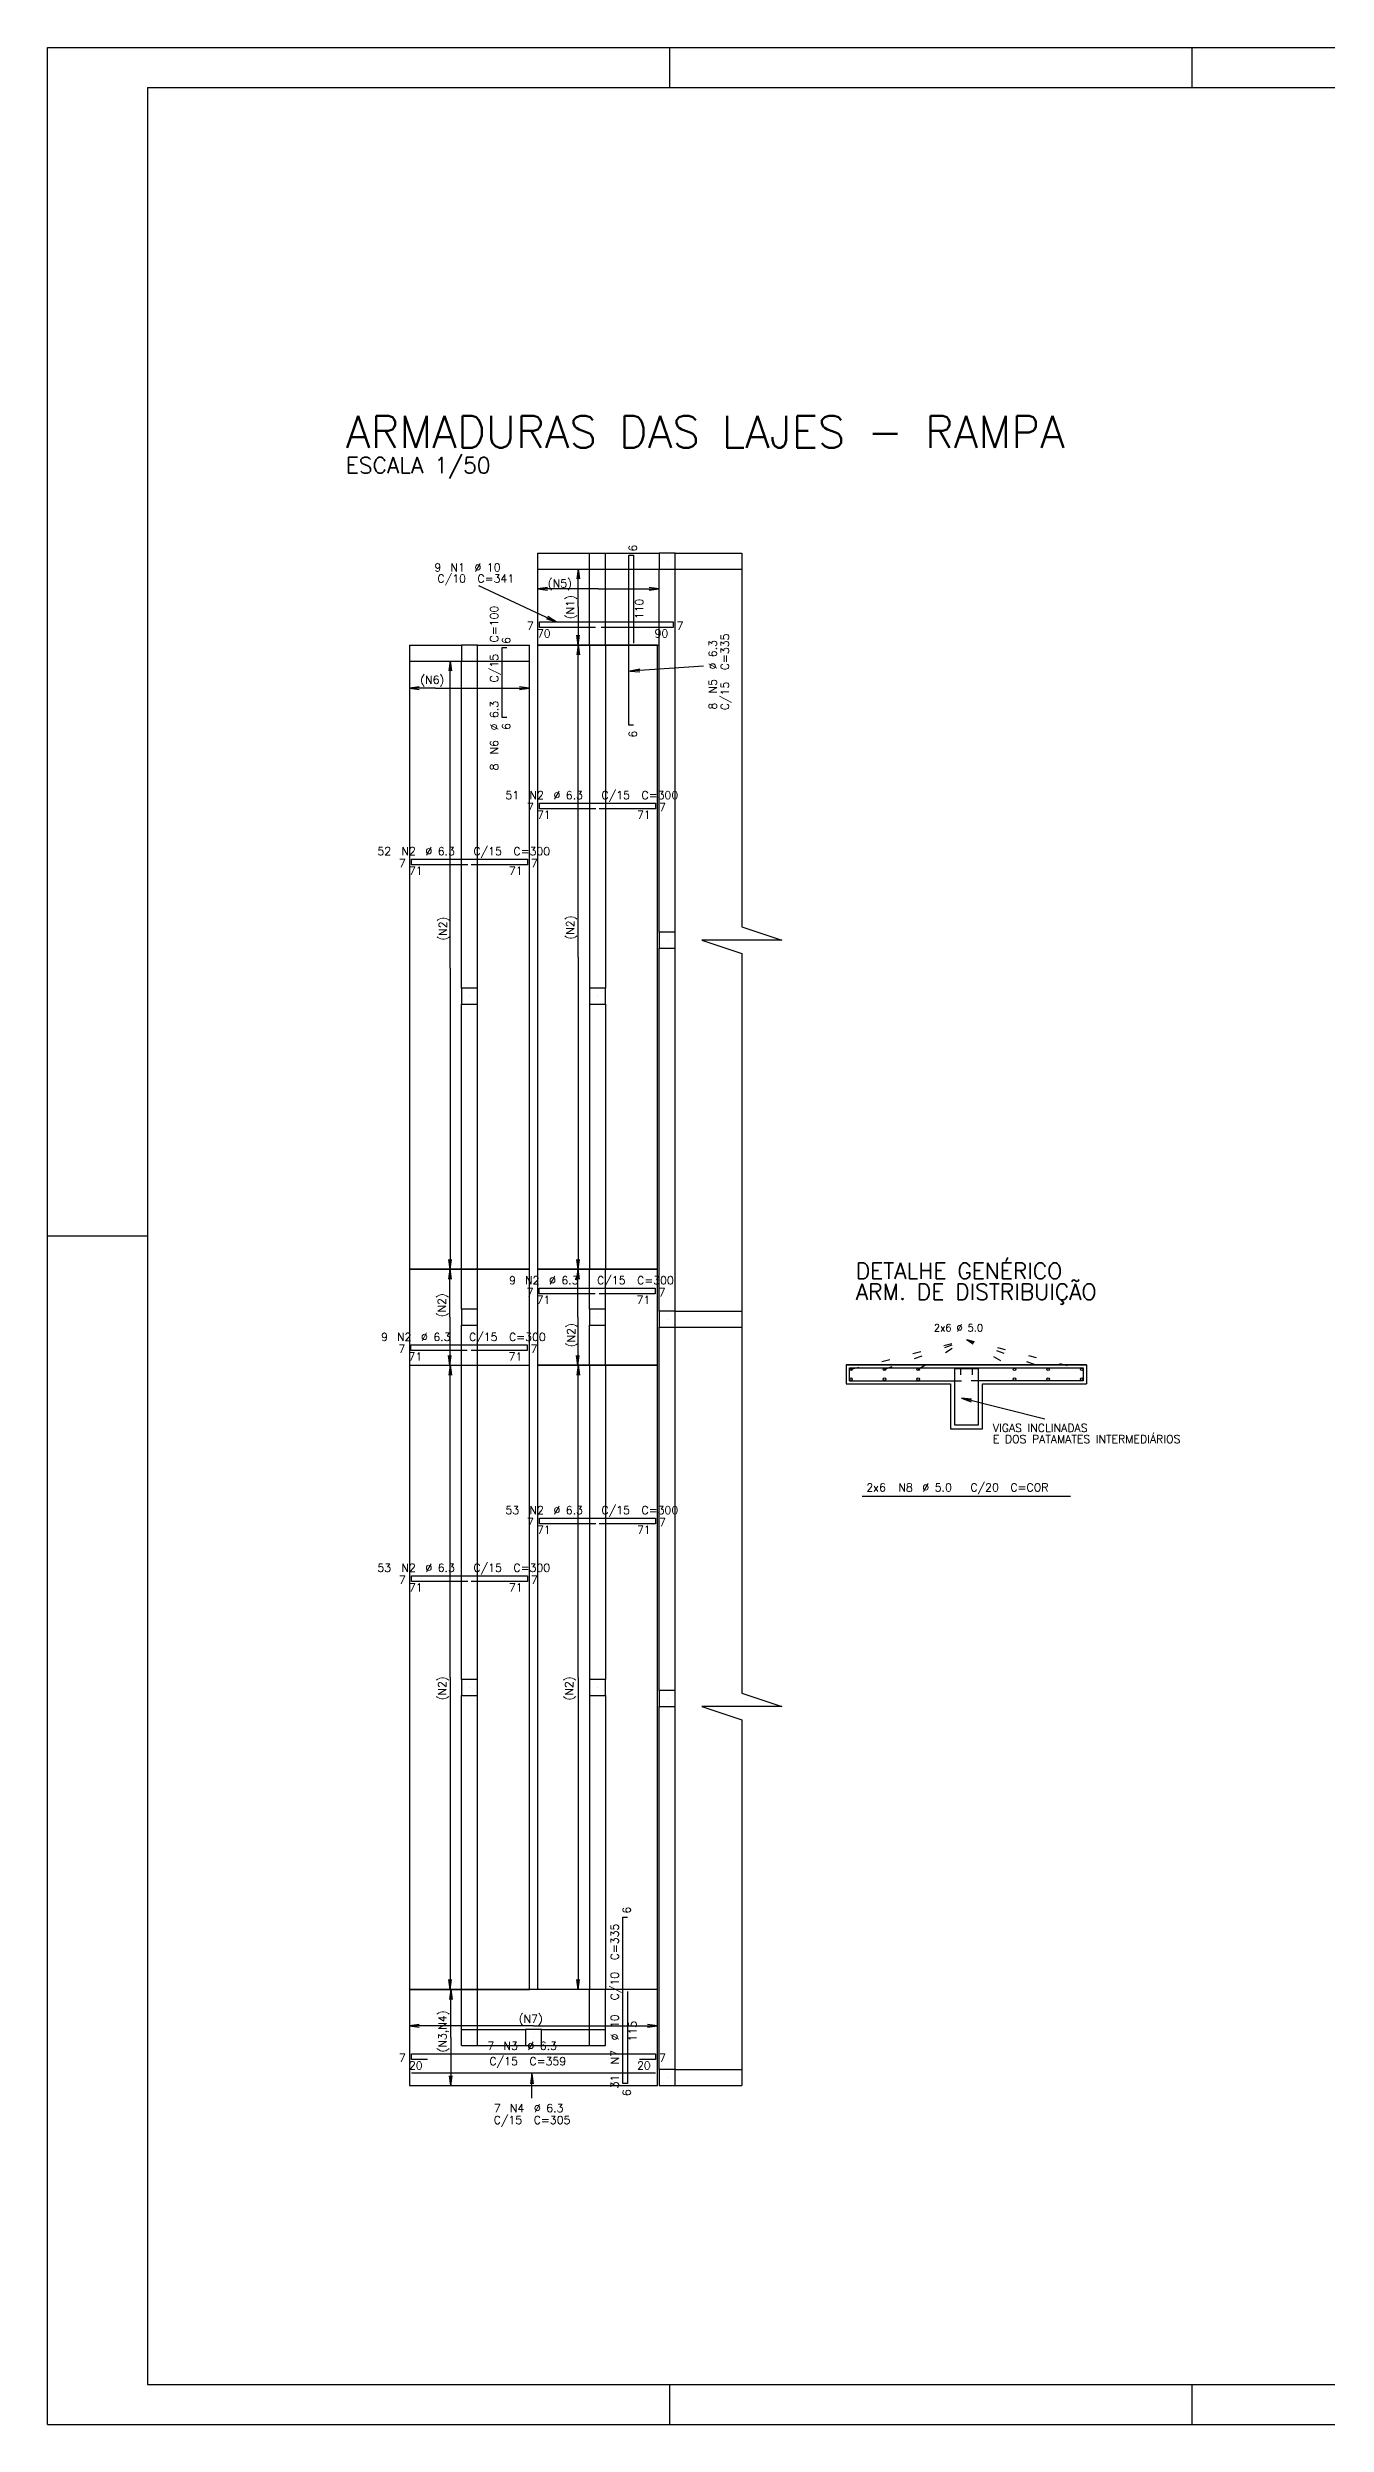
# Model space of a CAD drawing. Extents: x 797 to 1056, y -75 to 15.
# Drawn here: x 796.56 to 812.54, y -75.31 to -45.61 of the extents above; entities that cross this region are included whole.
import ezdxf

# ---------------------------------------------------------------- set-up
doc = ezdxf.new("R2010")
doc.units = 0
doc.header["$MEASUREMENT"] = 0
doc.linetypes.add('ESTILO_TQS_0002', pattern=[0.4, 0.1, -0.3])
for name, color, linetype in [('06', 6, 'CONTINUOUS'), ('1', 2, 'CONTINUOUS'), ('12', 4, 'CONTINUOUS'), ('13', 13, 'CONTINUOUS'), ('2', 4, 'CONTINUOUS'), ('3', 8, 'CONTINUOUS'), ('4', 1, 'CONTINUOUS'), ('5', 5, 'CONTINUOUS'), ('CERCADURA', 7, 'CONTINUOUS')]:
    doc.layers.add(name, color=color, linetype=linetype)
doc.styles.get("Standard").update_dxf_attribs({"font": 'ROMANS.SHX'})

msp = doc.modelspace()

# ---------------------------------------------------------------- linework, layer by layer
at = {"layer": '06'}
for p, q in [((797.81, -46.113), (838.11, -46.113)), ((797.81, -46.113), (797.81, -74.813)), ((797.81, -74.813), (838.11, -74.813))]:
    msp.add_line(p, q, dxfattribs=at)
at = {"layer": '1', "linetype": 'Continuous'}
for p, q in [((804.301, -52.029), (804.301, -52.029)), ((801.081, -53.079), (801.731, -53.079)), ((801.931, -53.079), (802.581, -53.079)), ((801.081, -53.279), (801.731, -53.279)), ((801.831, -53.179), (801.831, -53.179)), ((801.931, -53.279), (802.581, -53.279)), ((804.301, -56.766), (804.301, -56.766)), ((801.831, -57.466), (801.831, -57.466)), ((803.431, -57.466), (803.431, -57.466)), ((801.831, -61.479), (801.831, -61.479)), ((803.431, -61.479), (803.431, -61.479)), ((804.301, -61.504), (804.301, -61.504)), ((809.54, -62.071), (806.54, -62.071)), ((806.54, -62.071), (806.54, -62.311)), ((809.54, -62.071), (809.54, -62.311)), ((806.54, -62.311), (807.84, -62.311)), ((807.84, -62.311), (807.84, -62.871)), ((808.24, -62.871), (808.24, -62.311)), ((808.24, -62.311), (809.54, -62.311)), ((807.84, -62.871), (808.24, -62.871)), ((801.831, -66.104), (801.831, -66.104)), ((803.431, -66.104), (803.431, -66.104)), ((804.301, -66.241), (804.301, -66.241)), ((802.631, -70.479), (802.631, -70.479)), ((804.301, -70.979), (804.301, -70.979))]:
    msp.add_line(p, q, dxfattribs=at)
for points in [[(804.201, -52.129), (804.401, -52.129), (804.401, -51.929), (804.201, -51.929), (804.201, -52.129)], [(805.235, -51.929), (805.235, -56.6), (805.735, -56.766), (804.735, -56.766), (805.235, -56.933), (805.235, -61.504)], [(801.731, -53.279), (801.931, -53.279), (801.931, -53.079), (801.731, -53.079), (801.731, -53.279)], [(804.201, -56.866), (804.401, -56.866), (804.401, -56.666), (804.201, -56.666), (804.201, -56.866)], [(801.731, -57.566), (801.931, -57.566), (801.931, -57.366), (801.731, -57.366), (801.731, -57.566)], [(803.331, -57.566), (803.531, -57.566), (803.531, -57.366), (803.331, -57.366), (803.331, -57.566)], [(801.731, -61.579), (801.931, -61.579), (801.931, -61.379), (801.731, -61.379), (801.731, -61.579)], [(803.331, -61.579), (803.531, -61.579), (803.531, -61.379), (803.331, -61.379), (803.331, -61.579)], [(804.201, -61.604), (804.401, -61.604), (804.401, -61.404), (804.201, -61.404), (804.201, -61.604)], [(805.235, -61.504), (805.235, -66.175), (805.735, -66.341), (804.735, -66.341), (805.235, -66.508), (805.235, -71.079)], [(801.731, -66.204), (801.931, -66.204), (801.931, -66.004), (801.731, -66.004), (801.731, -66.204)], [(803.331, -66.204), (803.531, -66.204), (803.531, -66.004), (803.331, -66.004), (803.331, -66.204)], [(804.201, -66.341), (804.401, -66.341), (804.401, -66.141), (804.201, -66.141), (804.201, -66.341)], [(802.531, -70.579), (802.731, -70.579), (802.731, -70.379), (802.531, -70.379), (802.531, -70.579)], [(804.201, -71.079), (804.401, -71.079), (804.401, -70.879), (804.201, -70.879), (804.201, -71.079)]]:
    msp.add_lwpolyline(points, dxfattribs=at)
at = {"layer": '12', "linetype": 'Continuous'}
for p, q in [((802.681, -51.929), (803.331, -51.929)), ((802.681, -51.929), (802.681, -52.129)), ((803.331, -51.929), (803.531, -51.929)), ((803.331, -52.129), (803.331, -51.929)), ((803.531, -51.929), (804.201, -51.929)), ((803.531, -52.129), (803.531, -51.929)), ((804.401, -51.929), (805.235, -51.929)), ((802.681, -52.029), (802.681, -53.079)), ((802.681, -52.129), (803.331, -52.129)), ((803.331, -52.129), (803.531, -52.129)), ((803.331, -53.079), (803.331, -52.129)), ((803.531, -52.129), (804.201, -52.129)), ((803.531, -53.079), (803.531, -52.129)), ((804.201, -53.079), (804.201, -52.129)), ((804.401, -53.079), (804.401, -52.129)), ((804.401, -52.129), (805.235, -52.129)), ((801.081, -53.079), (801.081, -60.879)), ((802.581, -60.879), (802.581, -53.079)), ((802.681, -53.079), (803.431, -53.079)), ((803.431, -53.079), (802.681, -53.079)), ((802.681, -53.079), (802.681, -60.879)), ((803.331, -53.079), (803.331, -56.979)), ((803.431, -53.079), (804.201, -53.079)), ((804.181, -53.079), (803.431, -53.079)), ((803.531, -53.079), (803.531, -56.979)), ((804.181, -60.879), (804.181, -53.079)), ((804.201, -56.666), (804.201, -53.079)), ((804.401, -56.666), (804.401, -53.079)), ((801.731, -57.029), (801.731, -53.279)), ((801.931, -57.029), (801.931, -53.279)), ((803.331, -56.979), (803.331, -57.366)), ((803.531, -56.979), (803.531, -57.366)), ((804.201, -61.404), (804.201, -56.866)), ((804.401, -61.404), (804.401, -56.866)), ((801.731, -57.366), (801.731, -57.029)), ((801.931, -57.366), (801.931, -57.029)), ((801.731, -60.879), (801.731, -57.566)), ((801.931, -60.879), (801.931, -57.566)), ((803.331, -57.566), (803.331, -60.879)), ((803.531, -57.566), (803.531, -60.879)), ((801.081, -60.879), (801.831, -60.879)), ((801.831, -60.879), (801.081, -60.879)), ((801.081, -60.879), (801.081, -62.079)), ((801.731, -61.379), (801.731, -60.879)), ((801.831, -60.879), (802.581, -60.879)), ((802.581, -60.879), (801.831, -60.879)), ((801.931, -61.379), (801.931, -60.879)), ((802.581, -62.079), (802.581, -60.879)), ((802.681, -60.879), (803.431, -60.879)), ((803.431, -60.879), (802.681, -60.879)), ((802.681, -60.879), (802.681, -62.079)), ((803.331, -61.379), (803.331, -60.879)), ((803.431, -60.879), (804.181, -60.879)), ((804.181, -60.879), (803.431, -60.879)), ((803.531, -61.379), (803.531, -60.879)), ((804.181, -62.079), (804.181, -60.879)), ((804.401, -61.404), (805.235, -61.404)), ((801.731, -62.079), (801.731, -61.579)), ((801.931, -62.079), (801.931, -61.579)), ((803.331, -62.079), (803.331, -61.579)), ((803.531, -62.079), (803.531, -61.579)), ((804.201, -66.141), (804.201, -61.604)), ((804.401, -66.141), (804.401, -61.604)), ((804.401, -61.604), (805.235, -61.604)), ((801.081, -62.079), (801.081, -69.879)), ((801.081, -62.079), (801.831, -62.079)), ((801.731, -65.979), (801.731, -62.079)), ((801.831, -62.079), (802.581, -62.079)), ((801.931, -65.979), (801.931, -62.079)), ((802.581, -69.879), (802.581, -62.079)), ((803.431, -62.079), (802.681, -62.079)), ((802.681, -62.079), (802.681, -69.879)), ((802.681, -62.079), (803.431, -62.079)), ((803.331, -62.079), (803.331, -65.979)), ((804.181, -62.079), (803.431, -62.079)), ((803.431, -62.079), (804.181, -62.079)), ((803.531, -62.079), (803.531, -65.979)), ((804.181, -69.879), (804.181, -62.079)), ((801.731, -66.004), (801.731, -65.979)), ((801.731, -69.879), (801.731, -66.204)), ((801.931, -66.004), (801.931, -65.979)), ((801.931, -69.879), (801.931, -66.204)), ((803.331, -65.979), (803.331, -66.004)), ((803.331, -66.204), (803.331, -69.879)), ((803.531, -65.979), (803.531, -66.004)), ((803.531, -66.204), (803.531, -69.879)), ((804.201, -70.879), (804.201, -66.341)), ((804.401, -70.879), (804.401, -66.341)), ((801.081, -69.879), (801.831, -69.879)), ((801.831, -69.879), (801.081, -69.879)), ((801.081, -69.879), (801.081, -71.079)), ((801.731, -70.379), (801.731, -69.879)), ((801.831, -69.879), (802.581, -69.879)), ((803.431, -69.879), (801.831, -69.879)), ((801.931, -70.379), (801.931, -69.879)), ((803.331, -70.379), (803.331, -69.879)), ((804.181, -69.879), (803.431, -69.879)), ((803.531, -70.379), (803.531, -69.879)), ((804.181, -71.079), (804.181, -69.879)), ((801.731, -70.379), (801.931, -70.379)), ((801.731, -70.579), (801.731, -70.379)), ((801.931, -70.379), (802.531, -70.379)), ((801.931, -70.579), (801.931, -70.379)), ((802.731, -70.379), (803.331, -70.379)), ((803.331, -70.379), (803.531, -70.379)), ((803.331, -70.579), (803.331, -70.379)), ((803.531, -70.579), (803.531, -70.379)), ((801.731, -70.579), (801.931, -70.579)), ((801.931, -70.579), (802.531, -70.579)), ((802.731, -70.579), (803.331, -70.579)), ((803.331, -70.579), (803.531, -70.579)), ((804.401, -70.879), (805.235, -70.879)), ((801.081, -71.079), (804.181, -71.079)), ((804.401, -71.079), (805.235, -71.079))]:
    msp.add_line(p, q, dxfattribs=at)
at = {"layer": '13', "linetype": 'Continuous'}
for centre in [(806.598, -62.129), (806.598, -62.252), (807.018, -62.129), (807.018, -62.252), (807.438, -62.129), (807.438, -62.252), (808.641, -62.129), (808.641, -62.252), (809.061, -62.129), (809.061, -62.252), (809.481, -62.129), (809.481, -62.252)]:
    msp.add_circle(centre, 0.016, dxfattribs=at)
at = {"layer": '2', "linetype": 'Continuous'}
for p, q in [((806.54, -62.071), (809.54, -62.071)), ((806.58, -62.271), (806.58, -62.111)), ((806.58, -62.111), (809.5, -62.111)), ((806.58, -62.271), (807.98, -62.271)), ((809.5, -62.271), (808.1, -62.271)), ((809.5, -62.111), (809.5, -62.271))]:
    msp.add_line(p, q, dxfattribs=at)
for points in [[(803.19, -52.604), (803.19, -52.129), (803.206, -52.253), (803.19, -52.129), (803.173, -52.253)], [(801.945, -52.337), (802.916, -52.789), (802.797, -52.752), (802.916, -52.789), (802.811, -52.722)], [(803.441, -52.378), (802.681, -52.378), (802.805, -52.362), (802.681, -52.378), (802.805, -52.394)], [(803.441, -52.378), (804.201, -52.378), (804.077, -52.394), (804.201, -52.378), (804.077, -52.362)], [(803.19, -52.604), (803.19, -53.079), (803.173, -52.955), (803.19, -53.079), (803.206, -52.955)], [(803.19, -56.979), (803.19, -53.079), (803.206, -53.203), (803.19, -53.079), (803.173, -53.203)], [(801.59, -57.116), (801.59, -53.279), (801.606, -53.403), (801.59, -53.279), (801.573, -53.403)], [(804.754, -53.345), (803.836, -53.406), (803.959, -53.382), (803.836, -53.406), (803.961, -53.414)], [(801.406, -53.617), (801.081, -53.617), (801.205, -53.601), (801.081, -53.617), (801.205, -53.633)], [(801.406, -53.617), (802.581, -53.617), (802.457, -53.633), (802.581, -53.617), (802.457, -53.601)], [(803.19, -56.979), (803.19, -60.879), (803.173, -60.755), (803.19, -60.879), (803.206, -60.755)], [(801.59, -57.116), (801.59, -60.879), (801.573, -60.755), (801.59, -60.879), (801.606, -60.755)], [(801.585, -61.479), (801.585, -60.879), (801.601, -61.003), (801.585, -60.879), (801.568, -61.003)], [(803.185, -61.479), (803.185, -60.879), (803.201, -61.003), (803.185, -60.879), (803.168, -61.003)], [(801.585, -61.479), (801.585, -62.079), (801.568, -61.955), (801.585, -62.079), (801.601, -61.955)], [(803.185, -61.479), (803.185, -62.079), (803.168, -61.955), (803.185, -62.079), (803.201, -61.955)], [(801.59, -65.979), (801.59, -62.079), (801.606, -62.203), (801.59, -62.079), (801.573, -62.203)], [(803.19, -65.979), (803.19, -62.079), (803.206, -62.203), (803.19, -62.079), (803.173, -62.203)], [(808.115, -62.196), (808.115, -62.121), (807.89, -62.121), (807.89, -62.821), (808.19, -62.821), (808.19, -62.121), (807.965, -62.121), (807.965, -62.196)], [(809.022, -62.751), (807.981, -62.488), (808.106, -62.502), (807.981, -62.488), (808.098, -62.534)], [(801.59, -65.979), (801.59, -69.879), (801.573, -69.755), (801.59, -69.879), (801.606, -69.755)], [(803.19, -65.979), (803.19, -69.879), (803.173, -69.755), (803.19, -69.879), (803.206, -69.755)], [(801.597, -70.479), (801.597, -69.879), (801.614, -70.003), (801.597, -69.879), (801.581, -70.003)], [(802.631, -70.333), (801.081, -70.333), (801.205, -70.317), (801.081, -70.333), (801.205, -70.349)], [(802.631, -70.333), (804.181, -70.333), (804.057, -70.349), (804.181, -70.333), (804.057, -70.317)], [(801.597, -70.479), (801.597, -71.079), (801.581, -70.955), (801.597, -71.079), (801.614, -70.955)], [(802.611, -71.235), (802.611, -70.933), (802.627, -71.056), (802.611, -70.933), (802.595, -71.056)]]:
    msp.add_lwpolyline(points, dxfattribs=at)
at = {"layer": '3', "linetype": 'ESTILO_TQS_0002'}
for p, q in [((806.598, -62.129), (808.04, -61.758)), ((807.018, -62.129), (808.04, -61.758)), ((807.438, -62.129), (808.04, -61.758)), ((808.04, -61.758), (808.641, -62.129)), ((808.04, -61.758), (809.481, -62.129)), ((808.04, -61.758), (809.061, -62.129))]:
    msp.add_line(p, q, dxfattribs=at)
at = {"layer": '4', "linetype": 'Continuous'}
msp.add_line((806.74, -63.715), (809.34, -63.715), dxfattribs=at)
for points in [[(803.883, -54.079), (803.823, -54.079), (803.823, -51.954), (803.883, -51.954), (803.883, -53.054)], [(803.406, -52.86), (802.706, -52.86), (802.706, -52.79), (804.376, -52.79), (804.376, -52.86), (803.476, -52.86)], [(802.3, -53.984), (802.24, -53.984), (802.24, -53.109), (802.3, -53.109)], [(803.411, -55.125), (802.706, -55.125), (802.706, -55.055), (804.156, -55.055), (804.156, -55.125), (803.451, -55.125)], [(801.811, -55.825), (801.106, -55.825), (801.106, -55.755), (802.556, -55.755), (802.556, -55.825), (801.851, -55.825)], [(803.401, -61.187), (802.701, -61.187), (802.701, -61.117), (804.151, -61.117), (804.151, -61.187), (803.451, -61.187)], [(801.801, -61.895), (801.101, -61.895), (801.101, -61.825), (802.551, -61.825), (802.551, -61.895), (801.851, -61.895)], [(803.411, -64.059), (802.706, -64.059), (802.706, -63.989), (804.156, -63.989), (804.156, -64.059), (803.451, -64.059)], [(801.811, -64.779), (801.106, -64.779), (801.106, -64.709), (802.556, -64.709), (802.556, -64.779), (801.851, -64.779)], [(803.806, -69.904), (803.806, -71.054), (803.746, -71.054), (803.746, -68.974), (803.806, -68.974)], [(801.306, -70.753), (801.106, -70.753), (801.106, -70.683), (804.156, -70.683), (804.156, -70.753), (803.956, -70.753)], [(801.106, -70.92), (804.156, -70.92)]]:
    msp.add_lwpolyline(points, dxfattribs=at)
at = {"layer": 'CERCADURA'}
for p, q in [((796.56, -75.313), (796.56, -45.613)), ((796.56, -45.613), (838.61, -45.613)), ((804.335, -46.113), (804.335, -45.613)), ((810.86, -46.113), (810.86, -45.613)), ((796.56, -60.463), (797.81, -60.463)), ((804.335, -75.313), (804.335, -74.813)), ((810.86, -75.313), (810.86, -74.813)), ((810.86, -75.313), (810.86, -74.813)), ((796.56, -75.313), (838.61, -75.313))]:
    msp.add_line(p, q, dxfattribs=at)

# ---------------------------------------------------------------- texts
at = {"layer": '1', "linetype": 'Continuous'}
for s, height, p in [('ESCALA 1/50', 0.2, (800.287, -50.933)), ('9', 0.1, (801.394, -52.159)), ('C/10', 0.1, (801.432, -52.299)), ('N1', 0.1, (801.594, -52.159)), ('%%c 10', 0.1, (801.894, -52.159)), ('C=341', 0.1, (801.932, -52.299)), (' 7 ', 0.1, (802.481, -52.89)), (' 7 ', 0.1, (804.351, -52.89)), (' 70 ', 0.1, (802.606, -52.985)), (' 90 ', 0.1, (804.076, -52.985)), ('51', 0.1, (802.281, -55.005)), ('N2', 0.1, (802.581, -55.005)), ('%%c 6.3', 0.1, (802.881, -55.005)), ('C/15', 0.1, (803.481, -55.005)), ('C=300', 0.1, (803.981, -55.005)), (' 7 ', 0.1, (802.481, -55.155)), (' 71 ', 0.1, (802.606, -55.25)), (' 71 ', 0.1, (803.856, -55.25)), (' 7 ', 0.1, (804.131, -55.155)), ('52', 0.1, (800.681, -55.705)), (' 7 ', 0.1, (800.881, -55.855)), ('N2', 0.1, (800.981, -55.705)), ('%%c 6.3', 0.1, (801.281, -55.705)), ('C/15', 0.1, (801.881, -55.705)), ('C=300', 0.1, (802.381, -55.705)), (' 7 ', 0.1, (802.531, -55.855)), (' 71 ', 0.1, (801.006, -55.95)), (' 71 ', 0.1, (802.256, -55.95)), ('DETALHE GENÉRICO', 0.2, (806.659, -61)), ('9', 0.1, (802.326, -61.067)), ('N2', 0.1, (802.526, -61.067)), (' 7 ', 0.1, (802.476, -61.217)), ('%%c 6.3', 0.1, (802.826, -61.067)), ('C/15', 0.1, (803.426, -61.067)), ('C=300', 0.1, (803.926, -61.067)), (' 7 ', 0.1, (804.126, -61.217)), ('ARM. DE DISTRIBUIÇÃO', 0.2, (806.659, -61.26)), (' 71 ', 0.1, (802.601, -61.312)), (' 71 ', 0.1, (803.851, -61.312)), ('9', 0.1, (800.726, -61.775)), ('N2', 0.1, (800.926, -61.775)), ('%%c 6.3', 0.1, (801.226, -61.775)), ('C/15', 0.1, (801.826, -61.775)), ('C=300', 0.1, (802.326, -61.775)), (' 7 ', 0.1, (800.876, -61.925)), (' 71 ', 0.1, (801.001, -62.02)), (' 71 ', 0.1, (802.251, -62.02)), (' 7 ', 0.1, (802.526, -61.925)), ('VIGAS INCLINADAS', 0.1, (808.371, -62.911)), ('E DOS PATAMATES INTERMEDIÁRIOS', 0.1, (808.371, -63.051)), ('2x6', 0.1, (806.79, -63.655)), ('N8', 0.1, (807.19, -63.655)), ('%%c 5.0', 0.1, (807.49, -63.655)), ('C/20', 0.1, (808.09, -63.655)), ('C=COR', 0.1, (808.59, -63.655)), ('53', 0.1, (802.281, -63.939)), ('N2', 0.1, (802.581, -63.939)), ('%%c 6.3', 0.1, (802.881, -63.939)), ('C/15', 0.1, (803.481, -63.939)), ('C=300', 0.1, (803.981, -63.939)), (' 7 ', 0.1, (802.481, -64.089)), (' 71 ', 0.1, (802.606, -64.184)), (' 71 ', 0.1, (803.856, -64.184)), (' 7 ', 0.1, (804.131, -64.089)), ('53', 0.1, (800.681, -64.659)), (' 7 ', 0.1, (800.881, -64.809)), ('N2', 0.1, (800.981, -64.659)), ('%%c 6.3', 0.1, (801.281, -64.659)), ('C/15', 0.1, (801.881, -64.659)), ('C=300', 0.1, (802.381, -64.659)), (' 7 ', 0.1, (802.531, -64.809)), (' 71 ', 0.1, (801.006, -64.904)), (' 71 ', 0.1, (802.256, -64.904)), (' 7 ', 0.1, (800.881, -70.783)), ('7', 0.1, (802.056, -70.633)), ('N3', 0.1, (802.256, -70.633)), ('%%c 6.3', 0.1, (802.556, -70.633)), (' 7 ', 0.1, (804.131, -70.783)), (' 20 ', 0.1, (801.006, -70.878)), ('C/15', 0.1, (802.081, -70.824)), ('C=359', 0.1, (802.581, -70.824)), (' 20 ', 0.1, (803.856, -70.878)), ('C/15', 0.1, (802.134, -71.559)), ('7', 0.1, (802.137, -71.41)), ('N4', 0.1, (802.337, -71.41)), ('C=305', 0.1, (802.634, -71.559)), ('%%c 6.3', 0.1, (802.637, -71.41))]:
    msp.add_text(s, height=height, dxfattribs=at).set_placement(p)
for s, p in [(' 6 ', (803.923, -51.979)), (' 110 ', (804.003, -52.825)), ('C=100', (802.19, -53.046)), (' 6 ', (802.34, -53.134)), ('%%c 6.3', (804.921, -53.385)), ('C=335', (805.073, -53.394)), ('C/15', (802.19, -53.546)), ('N5', (804.921, -53.685)), ('C/15', (805.073, -53.894)), ('%%c 6.3', (802.19, -54.146)), ('8', (804.921, -53.885)), ('N6', (802.19, -54.446)), (' 6 ', (802.34, -54.209)), (' 6 ', (803.923, -54.304)), ('8', (802.19, -54.646)), (' 6 ', (803.846, -68.999)), ('C=335', (803.696, -69.514)), ('C/10', (803.696, -70.014)), ('%%c 10', (803.696, -70.514)), (' 115 ', (803.92, -70.597)), ('N7', (803.696, -70.814)), ('31', (803.696, -71.114)), (' 6 ', (803.846, -71.279))]:
    msp.add_text(s, height=0.1, rotation=90, dxfattribs=at).set_placement(p)
at = {"layer": '2', "linetype": 'Continuous'}
for s, height, p in [('(N5)', 0.1, (802.811, -52.359)), ('(N6)', 0.1, (801.217, -53.563)), ('2x6 %%c 5.0', 0.09, (807.635, -61.655)), ('(N7)', 0.1, (802.447, -70.293))]:
    msp.add_text(s, height=height, dxfattribs=at).set_placement(p)
for s, p in [('(N1)', (803.14, -52.756)), ('(N2)', (801.548, -56.773)), ('(N2)', (803.141, -56.759)), ('(N2)', (801.535, -61.479)), ('(N2)', (803.151, -61.853)), ('(N2)', (801.539, -66.265)), ('(N2)', (803.126, -66.266)), ('(N3,N4)', (801.544, -70.664))]:
    msp.add_text(s, height=0.1, rotation=90, dxfattribs=at).set_placement(p)
at = {"layer": '5', "linetype": 'Continuous'}
msp.add_text('ARMADURAS DAS LAJES - RAMPA', height=0.4, dxfattribs=at).set_placement((800.287, -50.613))

doc.saveas('drawing.dxf')
